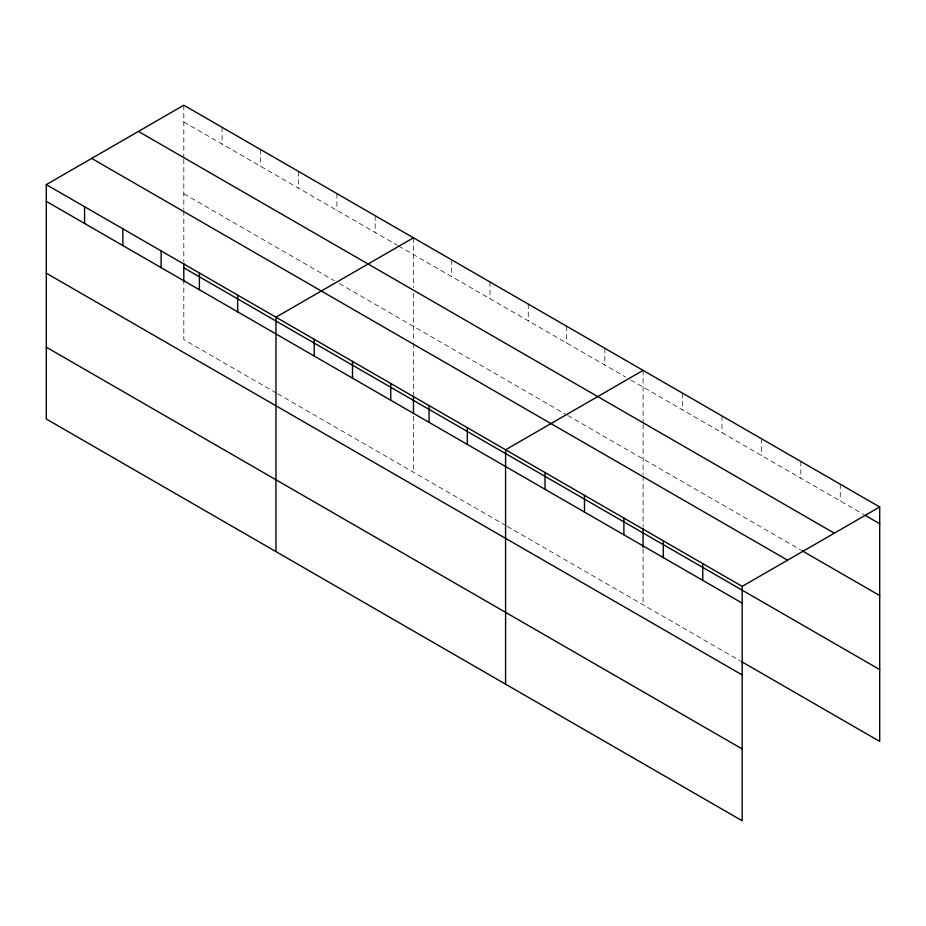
<?xml version="1.0" encoding="UTF-8"?>
<svg xmlns="http://www.w3.org/2000/svg" width="926" height="926" viewBox="0 0 926 926"><rect width="100%" height="100%" fill="white"/><g stroke="black" fill="none" stroke-linecap="round" stroke-linejoin="round"><path stroke-width="0.69" stroke-dasharray="4.63 3.47" d="M183.811 121.966L397.404 245.274M398.643 245.992L625.814 377.148M630.756 379.996L863.68 514.486M183.811 193.789L334.436 280.752M339.379 283.611L566.55 414.767M567.788 415.473L800.828 550.021M276.411 393.087L183.811 339.622L183.811 283.599M277.65 393.793L506.047 525.667M507.286 526.385L740.453 660.99M840.264 484.217L840.264 500.966M800.828 461.449L800.828 478.198M761.403 438.681L761.403 455.43M721.967 415.913L721.967 432.662M682.531 393.156L682.531 409.894M643.095 370.388L643.095 423.043M643.095 424.478L643.095 474.61M643.095 476.033L643.095 527.264M643.095 548.759L643.095 604.794M604.828 348.292L604.828 365.029M566.55 326.195L566.55 342.933M528.271 304.098L528.271 320.836M490.004 281.99L490.004 298.739M451.726 259.893L451.726 276.642M413.459 237.797L413.459 287.592M413.459 293.334L413.459 342.03M413.459 343.453L413.459 394.684M413.459 416.179L413.459 472.202M375.18 215.7L375.18 232.449M336.902 193.603L336.902 210.352M298.635 171.507L298.635 188.256M260.356 149.41L260.356 166.159M222.09 127.313L222.09 144.062M183.811 105.217L183.811 157.871M183.811 159.318L183.811 209.45M183.811 210.873L183.811 262.104"/><path stroke-width="1.39" d="M742.189 674.95L742.189 586.378L46.3 184.61L46.3 419.015L742.189 820.783L742.189 674.95L46.3 273.182M741.68 661.708L879.7 741.39L879.7 506.985L183.811 105.217L46.3 184.61M413.459 237.797L275.948 317.19L275.948 551.595M643.095 370.388L505.584 449.781L505.584 684.187M742.189 586.378L879.7 506.985M864.907 515.192L879.7 523.734M138.437 131.423L834.326 533.179M802.066 550.739L879.7 595.557M91.674 158.415L787.563 560.184M183.811 267.799L879.7 669.567M46.3 201.359L742.189 603.127M46.3 347.192L742.189 748.949M702.753 563.61L702.753 580.359M663.317 540.842L663.317 557.591M643.095 528.688L643.095 547.324M623.893 518.074L623.893 534.823M584.456 495.306L584.456 512.055M545.02 472.538L545.02 489.287M467.317 427.685L467.317 444.422M429.039 405.576L429.039 422.325M413.459 396.108L413.459 413.309M390.76 383.48L390.76 400.229M352.493 361.383L352.493 378.132M314.215 339.286L314.215 356.035M237.669 295.093L237.669 311.842M199.391 272.996L199.391 289.745M183.811 263.528L183.811 282.164M161.124 250.9L161.124 267.649M122.845 228.803L122.845 245.552M84.579 206.706L84.579 223.455"/></g></svg>
